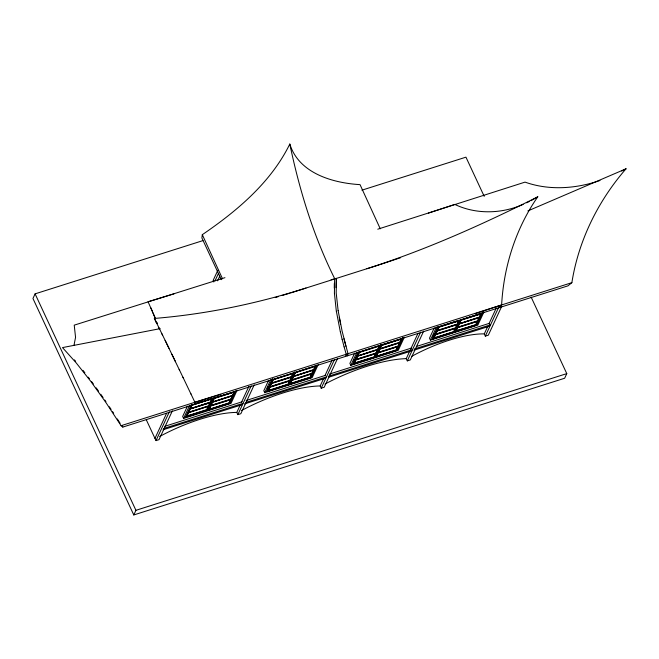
<?xml version="1.0" encoding="UTF-8"?>
<svg xmlns="http://www.w3.org/2000/svg" width="659" height="659" viewBox="0 0 659 659"><rect width="100%" height="100%" fill="white"/><g stroke="black" fill="none" stroke-linecap="round" stroke-linejoin="round"><path stroke-width="0.99" d="M334.41 293.42L334.64 278.963M334.27 288.181L334.335 283.362M336.024 287.629L336.403 278.403L331.073 279.745M336.428 278.395L336.197 292.851L338.133 310.71M498.649 307.835L501.623 304.952C503.707 266.557 515.766 228.451 537.785 196.794C482.462 224.53 425.871 249.95 366.832 268.748M380.259 228.788L360.045 184.635C332.696 183.013 298.84 173.301 289.803 144.049C270.94 182.477 237.059 210.971 202.313 234.678L201.876 237.948L221.309 279.655M160.203 328.635L62.498 347.59L76.09 362.763L90.744 381.306L105.918 402.534L121.067 425.698L122.813 427.081L568 285.833L571.872 282.662C578.511 240.535 598.092 200.855 626.05 168.786L527.875 210.921M73.981 345.332L75.554 337.359L74.228 325.151L224.95 277.678M202.923 240.617L35.1 293.856L32.95 298.486L133.785 514.951L564.639 378.25L566.781 373.62L531.146 297.118M217.849 270.256L213.104 280.479L213.804 281.97M215.015 280.858L218.458 273.427M217.585 280.833L219.735 276.187M154.956 438.375L166.612 413.284M146.339 419.874L156.002 440.616L169.371 411.809M172.37 410.862L159 439.66L156.002 440.616M133.785 514.951L135.927 510.321L566.781 373.62M187.42 406.199L182.658 416.455L183.581 418.424L231.012 403.382L237.067 390.326M183.581 418.424L189.635 405.376M191.423 404.577L185.533 417.147L229.769 403.11L235.189 391.438M210.056 402.443L208.557 406.175L188.375 412.542L186.761 416.027L206.687 409.7L208.302 406.216L188.49 412.789L186.876 416.274L206.802 409.947L210.172 402.69L190.13 408.761L188.631 412.493L190.245 409.008L210.172 402.69M190.27 408.473L191.884 404.988L190.385 408.72L210.196 402.147L211.926 398.917L210.312 402.394L190.385 408.72M213.005 398.489L207.61 410.12L185.607 417.098M213.697 397.814L207.882 410.343L229.884 403.357L235.7 390.828M232.339 395.68L230.831 399.412L210.658 405.779L209.043 409.264L228.97 402.937L230.584 399.461M234.2 392.154L214.274 398.473L212.659 401.957L232.47 395.392L234.2 392.154L232.586 395.639L212.412 402.006L210.789 405.483L212.519 402.254L232.454 395.927L229.085 403.184L209.15 409.511L210.773 406.026L230.699 399.708M212.544 401.71L214.159 398.225L234.34 391.858L214.299 397.937M159.635 436.513A81.246 26.83 -25 0 1 236.795 412.41L240.247 404.98M241.54 402.188L248.871 386.396M236.795 412.41L237.841 414.651L251.211 385.844M254.209 384.897L240.84 413.695L237.841 414.651M268.567 380.457L263.806 390.713L264.729 392.682L312.16 377.632L318.223 364.584M264.729 392.682L270.783 379.633M272.521 378.834L266.689 391.405L310.924 377.368L316.345 365.696M272.735 379.09L266.92 391.611L311.04 377.615L316.855 365.086M271.689 383.233L273.312 379.749L293.239 373.431L291.624 376.907L271.442 383.274L269.828 386.759L271.557 383.522L291.484 377.203L288.115 384.461L268.188 390.787L269.688 387.055L289.869 380.688L291.369 376.956M271.986 382.113L273.197 379.502L293.37 373.134M268.188 390.787L269.803 387.303L289.729 380.976M268.073 390.54L287.999 384.213L289.614 380.729M271.582 382.986L291.509 376.66L293.123 373.183M288.922 384.634L294.738 372.104M289.037 384.592L294.853 372.071M313.602 370.185L293.675 376.511L291.945 379.741L311.872 373.422L313.486 369.938L310.232 377.442L290.306 383.769L291.402 380.91M291.945 379.741L293.56 376.264L313.742 369.888L315.356 366.412L313.626 369.641L293.815 376.215L295.43 372.73L315.356 366.412M293.7 375.968L295.314 372.483L315.381 365.869M290.306 383.769L291.921 380.284L311.847 373.958M290.191 383.522L310.117 377.195L311.732 373.711M241.507 410.532A84.171 27.802 -25 0 1 320.159 385.96L323.61 378.53M324.903 375.745L332.235 359.946M320.159 385.96L321.197 388.2L334.566 359.394M337.573 358.447L324.203 387.253L321.197 388.2M345.398 356.461L346.296 354.583L344.122 346.848M347.186 355.893L348.076 354.015L342.153 331.345L338.149 310.71M354.657 353.15L349.896 363.406L350.81 365.374L398.25 350.324L404.305 337.276M350.81 365.374L356.873 352.326M358.191 352.425L352.771 364.097L396.043 350.366M358.85 351.766L353.035 364.295L397.122 350.308L402.937 337.779M354.188 363.216L355.802 359.732L375.984 353.364L377.483 349.632L374.23 357.137L354.188 363.216L374.114 356.89L375.729 353.413M379.353 346.107L359.427 352.425L357.804 355.909L377.623 349.344L379.353 346.107L377.739 349.591L357.557 355.959L355.942 359.435L357.672 356.206L377.599 349.88M357.689 355.662L359.312 352.178L379.37 345.563M354.303 363.463L355.918 359.979L375.844 353.661M375.037 357.31L380.844 344.789M375.119 357.285L380.935 344.764M380.993 346.049L379.897 348.908L381.512 345.423L401.438 339.105L399.824 342.581L379.642 348.957L378.027 352.433L379.757 349.204L399.692 342.878L396.323 350.135L376.388 356.461L377.895 352.73L398.069 346.362L399.576 342.631M376.388 356.461L378.011 352.977L397.937 346.65L396.207 349.888L376.273 356.214M379.782 348.66L399.708 342.334L401.323 338.858M397.006 350.061L402.838 337.49M324.936 384.065A89.542 29.573 -25 0 1 406.249 358.644L409.7 351.214M410.565 349.361L417.897 333.561M406.249 358.644L407.295 360.885L420.664 332.087M423.663 331.131L410.293 359.938L407.295 360.885M434.256 327.91L429.495 338.158L430.418 340.135L477.849 325.085L483.904 312.036M430.418 340.135L436.472 327.086M438.21 326.279L432.378 338.858L476.614 324.821L482.446 312.251M438.424 326.534L432.609 339.064L476.729 325.068L482.956 311.641M435.517 334.212L437.131 330.727L457.313 324.36L458.928 320.875L438.886 326.955L437.378 330.678L439.001 327.202L458.928 320.875M455.418 328.429L435.492 334.747L433.877 338.232L453.804 331.914L457.173 324.656L437.246 330.975L435.632 334.459L455.558 328.133L457.058 324.409M435.492 334.747L433.762 337.985L453.689 331.666L455.303 328.182M437.263 330.439L457.198 324.113L458.812 320.628M454.611 332.087L460.542 319.516M455.88 330.966L457.494 327.49L477.676 321.114L479.175 317.391L475.922 324.895L455.88 330.966L475.806 324.648L477.421 321.164M479.291 317.638L459.364 323.956L457.75 327.441L459.249 323.709L479.431 317.341L481.045 313.857L461.951 319.631M459.784 322.548L461.003 319.936L459.496 323.668L479.315 317.094L480.93 313.61M455.995 331.213L457.61 327.737L477.536 321.411M411.644 356.371A74.203 24.507 -25 0 1 484.283 333.891L487.726 326.46M489.027 323.668L496.359 307.877M416.628 346.412L489.143 323.404L489.892 325.011L489.316 326.263L413.86 350.201M484.283 333.891L485.321 336.131L498.69 307.325M501.697 306.377L488.319 335.176L485.321 336.131M530.956 200.715L537.785 196.794M621.734 171.035L626.05 168.786M526.623 202.807L529.226 201.547M523.147 204.405C501.672 213.895 476.152 214.595 454.784 204.414L428.416 213.121M380.301 264.465L400.647 257.694M475.254 313.668L501.623 304.952M571.872 282.662L121.067 425.698M361.915 190.171L465.954 157.163L484.208 196.349M377.78 229.192L525.034 182.123C549.194 190.731 576.007 188.771 599.97 180.508M290.899 292.843L379.329 264.786M194.866 403.794L203.409 401.084M207.206 399.881L212.066 398.621L192.131 404.939M192 405.236L211.926 398.917M400.375 339.154L381.512 345.423M401.578 338.808L381.536 344.888M461.251 319.887L481.062 313.322M461.119 320.183L481.045 313.857M188.515 412.246L208.442 405.928M208.903 406.002L230.724 399.165M267.785 387.327L289.754 380.441M353.875 360.02L375.869 353.117M378.027 352.433L397.954 346.115M433.474 334.772L455.443 327.885M457.634 327.193L477.561 320.867M207.692 407.847L209.62 407.237M267.694 388.818L269.613 388.209M432.419 336.576L434.339 335.966M455.493 329.253L457.42 328.643M164.791 426.315L242.199 401.759M246.12 400.515L325.497 375.333M329.418 374.09L411.727 347.968M163.572 428.548L242.949 403.357M245.889 402.427L326.246 376.932M328.207 376.314L412.476 349.575M414.437 348.949L489.892 325.011M162.995 429.792L242.372 404.61M244.332 403.983L325.661 378.184M328.602 377.253L411.9 350.819M174.042 293.832L148.053 301.731L155.03 317.539M190.764 393.555L194.891 402.27L220.88 394.37M275.24 297.58L278.172 296.69M282.093 295.512L289.927 293.148M305.998 288.049C256.705 303.7 205.921 314.219 154.338 318.445L156.916 323.668M74.442 359.896L75.628 361.289M82.976 370.358L84.846 372.714M88.265 377.179L89.385 378.653M91.642 381.66L93.347 383.966M96.189 387.846L98.471 391.042M100.761 394.239L103.059 397.55M104.773 400.038L105.926 401.685M109.361 406.801L111.083 409.354M112.623 411.71L113.653 413.284M117.327 418.943L120.086 423.276M155.771 320.9L154.338 318.445M156.15 321.996L157.114 323.429L157.048 322.679M194.891 402.27L195.739 403.942M156.183 322.062L159.684 329.294M158.992 327.778L162.633 335.307M161.982 333.891L169.001 348.38M165.145 340.357L179.553 370.226M171.908 354.295L175.483 361.7M179.174 369.361L183.284 377.986M182.963 377.245L190.962 394.041M458.944 320.34L439.018 326.658M334.69 278.658C313.503 236.12 299.532 190.476 289.803 144.049M311.872 373.422L291.921 380.284M222.528 278.831L202.313 234.678M122.22 425.805L122.813 427.081M35.1 293.856L135.927 510.321M150.796 307.753L152.451 311.509M152.921 312.811L154.98 317.737M343.924 338.718L345.901 346.28M342.145 339.286L344.089 346.856M340.373 331.914L342.112 339.294M340.341 331.922L336.37 311.27M339.261 317.317L340.596 324.203M336.337 311.279L334.434 293.412"/></g></svg>
